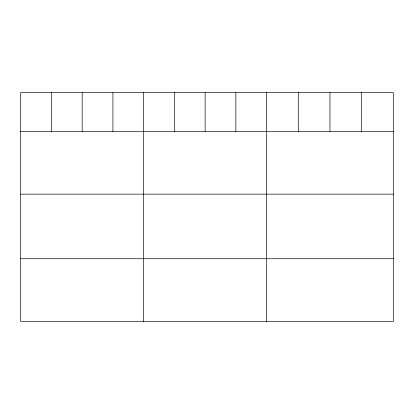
<?xml version="1.0" encoding="UTF-8"?>
<svg xmlns="http://www.w3.org/2000/svg" width="414" height="414" viewBox="0 0 414 414"><rect width="100%" height="100%" fill="white"/><g stroke="black" fill="none" stroke-linecap="round" stroke-linejoin="round"><path stroke-width="0.62" d="M393.3 131.45L393.3 321.414L20.7 321.414L20.7 92.586L393.3 92.586L393.3 131.45L20.7 131.45M20.7 194.14L393.3 194.14M20.7 258.729L393.3 258.729M361.629 92.586L361.629 131.45M329.958 92.586L329.958 131.45M298.287 92.586L298.287 131.45M266.616 92.586L266.616 321.414M235.876 92.586L235.876 131.45M205.137 92.586L205.137 131.45M174.397 92.586L174.397 131.45M143.658 92.586L143.658 321.414M112.918 92.586L112.918 131.45M82.179 92.586L82.179 131.45M51.44 92.586L51.44 131.45"/></g></svg>
